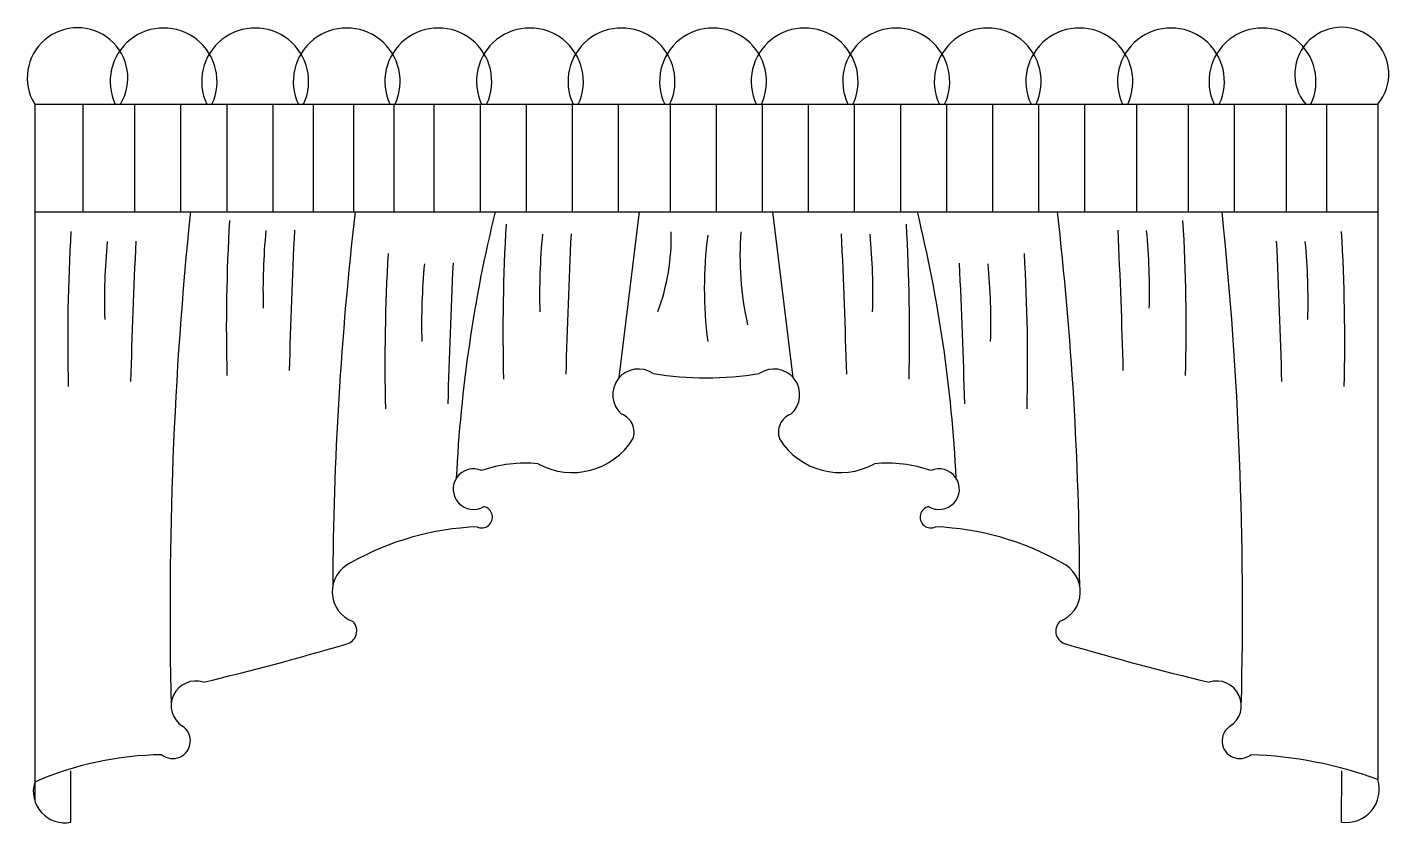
# Model space of a CAD drawing. Header units: metres. Extents: x 345 to 927, y 2003 to 2344.
import ezdxf

# ---------------------------------------------------------------- set-up
doc = ezdxf.new("R2010")
doc.units = ezdxf.units.M
for name, color, linetype in [('3', 3, 'Continuous'), ('4', 4, 'Continuous'), ('6', 7, 'Continuous')]:
    doc.layers.add(name, color=color, linetype=linetype)

msp = doc.modelspace()

# ---------------------------------------------------------------- linework, layer by layer
at = {"layer": '3'}
for p, q in [((369.02, 2310.81), (369.02, 2264.83)), ((391.18, 2310.81), (391.18, 2264.83)), ((410.87, 2310.81), (410.87, 2264.83)), ((430.57, 2310.81), (430.57, 2264.83)), ((450.26, 2310.81), (450.26, 2264.83)), ((467.49, 2310.81), (467.49, 2264.83)), ((484.73, 2310.81), (484.73, 2264.83)), ((501.96, 2310.81), (501.96, 2264.83)), ((519.19, 2310.81), (519.19, 2264.83)), ((538.89, 2310.81), (538.89, 2264.83)), ((558.58, 2310.81), (558.58, 2264.83)), ((578.28, 2310.81), (578.28, 2264.83)), ((597.98, 2310.81), (597.98, 2264.83)), ((620.13, 2310.81), (620.13, 2264.83)), ((639.83, 2310.81), (639.83, 2264.83)), ((659.52, 2310.81), (659.52, 2264.83)), ((679.22, 2310.81), (679.22, 2264.83)), ((698.91, 2310.81), (698.91, 2264.83)), ((718.61, 2310.81), (718.61, 2264.83)), ((738.3, 2310.81), (738.3, 2264.83)), ((758, 2310.81), (758, 2264.83)), ((777.69, 2310.81), (777.69, 2264.83)), ((797.39, 2310.81), (797.39, 2264.83)), ((819.55, 2310.81), (819.55, 2264.83)), ((841.7, 2310.81), (841.7, 2264.83)), ((861.4, 2310.81), (861.4, 2264.83)), ((883.56, 2310.81), (883.56, 2264.83)), ((900.79, 2310.81), (900.79, 2264.83))]:
    msp.add_line(p, q, dxfattribs=at)
for centre, radius, start, end in [((1228.73, 2214.64), 798.33, 176.66, 181.43), ((1347, 2213.06), 798.33, 176.66, 181.43), ((-75.78, 2213.06), 798.33, 358.57, 3.34), ((42.48, 2214.64), 798.33, 358.57, 3.34), ((1160.92, 2209.91), 798.33, 176.66, 181.43), ((712.59, 2231.27), 266.51, 174.51, 181.67), ((3127.68, 2127.86), 2671.28, 177.23, 178.52), ((830.86, 2229.7), 266.51, 174.51, 181.67), ((3245.95, 2126.29), 2671.28, 177.23, 178.52), ((529.07, 2253.98), 91.58, 339.66, 1.4), ((810.63, 2232.08), 175.85, 172.58, 187.42), ((780.9, 2245.57), 130.87, 175.33, 192.85), ((-1974.74, 2126.29), 2671.28, 1.48, 2.77), ((440.35, 2229.7), 266.51, 358.33, 5.49), ((-1856.47, 2127.86), 2671.28, 1.48, 2.77), ((558.62, 2231.27), 266.51, 358.33, 5.49), ((110.29, 2209.91), 798.33, 358.57, 3.34), ((644.79, 2226.55), 266.51, 174.51, 181.67), ((3059.88, 2123.14), 2671.28, 177.23, 178.52), ((-1788.66, 2123.14), 2671.28, 1.48, 2.77), ((626.43, 2226.55), 266.51, 358.33, 5.49), ((1296.54, 2200.46), 798.33, 176.66, 181.43), ((780.4, 2217.1), 266.51, 174.51, 181.67), ((3195.49, 2113.68), 2671.28, 177.23, 178.52), ((-1924.28, 2113.68), 2671.28, 1.48, 2.77), ((490.81, 2217.1), 266.51, 358.33, 5.49), ((-25.32, 2200.46), 798.33, 358.57, 3.34)]:
    msp.add_arc(centre, radius, start, end, dxfattribs=at)
at = {"layer": '4'}
for p, q in [((348.46, 2310.81), (922.76, 2310.81)), ((348.46, 2310.81), (348.46, 2020.77)), ((348.46, 2310.81), (348.46, 2012.92)), ((922.76, 2310.81), (922.76, 2021.89)), ((363.96, 2003.65), (363.88, 2025.55)), ((907.26, 2003.65), (907.34, 2025.55))]:
    msp.add_line(p, q, dxfattribs=at)
for centre, radius, start, end in [((606.65, 2186.52), 11.02, 55.26, 228.93), ((635.61, 2336.72), 142.97, 260.87, 279.13), ((664.57, 2186.52), 11.02, 311.07, 124.74), ((596.52, 2170.5), 8.24, 339.44, 69.5), ((674.69, 2170.5), 8.24, 110.5, 200.56), ((578.36, 2183.7), 30.47, 241.21, 328.11), ((692.85, 2183.7), 30.47, 211.89, 298.79), ((536.07, 2146.14), 8.69, 66.38, 300.78), ((558.4, 2098.93), 58.31, 84.8, 108.87), ((712.81, 2098.93), 58.31, 71.13, 95.2), ((539.58, 2134.16), 4.61, 244.79, 78.3), ((731.64, 2134.16), 4.61, 101.7, 295.21), ((542.12, 2011.78), 118.3, 92.18, 119.67), ((729.09, 2011.78), 118.3, 60.33, 87.82), ((489.24, 2102.23), 13.58, 114.75, 249.66), ((781.97, 2102.23), 13.58, 290.34, 65.25), ((480.43, 2085.47), 5.74, 281.98, 44.58), ((790.78, 2085.47), 5.74, 135.42, 258.02), ((137.56, 3244.34), 1214.25, 283.48, 286.46), ((1133.66, 3244.34), 1214.25, 253.54, 256.52), ((417.32, 2053.55), 10.5, 71.93, 237.61), ((853.89, 2053.55), 10.5, 302.39, 108.07), ((407.49, 2038.41), 7.55, 231.77, 56.11), ((863.73, 2038.41), 7.55, 123.89, 308.23), ((404.39, 1893.19), 139.3, 90.65, 113.67), ((863.22, 1861.04), 171.52, 69.69, 88.27), ((361.33, 2016.85), 13.46, 163.06, 281.26), ((909.23, 2017.68), 14.17, 261.99, 17.32)]:
    msp.add_arc(centre, radius, start, end, dxfattribs=at)
at = {"layer": '6'}
for p, q in [((348.46, 2264.83), (922.76, 2264.83)), ((598.43, 2193.86), (607.13, 2264.83)), ((672.79, 2193.86), (664.08, 2264.83))]:
    msp.add_line(p, q, dxfattribs=at)
for centre, radius, start, end in [((366.77, 2322.07), 21.5, 328.4, 211.6), ((403.57, 2320.58), 22.86, 334.69, 205.31), ((442.73, 2320.58), 22.86, 334.69, 205.31), ((481.89, 2320.58), 22.86, 334.69, 205.31), ((521.04, 2320.58), 22.86, 334.69, 205.31), ((560.2, 2320.58), 22.86, 334.69, 205.31), ((599.36, 2320.58), 22.86, 334.69, 205.31), ((638.51, 2320.58), 22.86, 334.69, 205.31), ((677.67, 2320.58), 22.86, 334.69, 205.31), ((716.83, 2320.58), 22.86, 334.69, 205.31), ((755.98, 2320.58), 22.86, 334.69, 205.31), ((795.14, 2320.58), 22.86, 334.69, 205.31), ((834.3, 2320.58), 22.86, 334.69, 205.31), ((873.45, 2320.58), 22.86, 334.69, 205.31), ((907.35, 2323.69), 20.09, 320.09, 219.91), ((2075.76, 2094.52), 1669.44, 174.14, 181.41), ((1918.7, 2098.9), 1442.79, 173.4, 179.76), ((1134.73, 2120.6), 606.78, 166.25, 177.15), ((136.48, 2120.6), 606.78, 2.85, 13.75), ((-647.48, 2098.9), 1442.79, 0.24, 6.6), ((-804.54, 2094.52), 1669.44, 358.59, 5.86), ((735.15, 2146.14), 8.69, 239.22, 113.62)]:
    msp.add_arc(centre, radius, start, end, dxfattribs=at)

doc.saveas('drawing.dxf')
